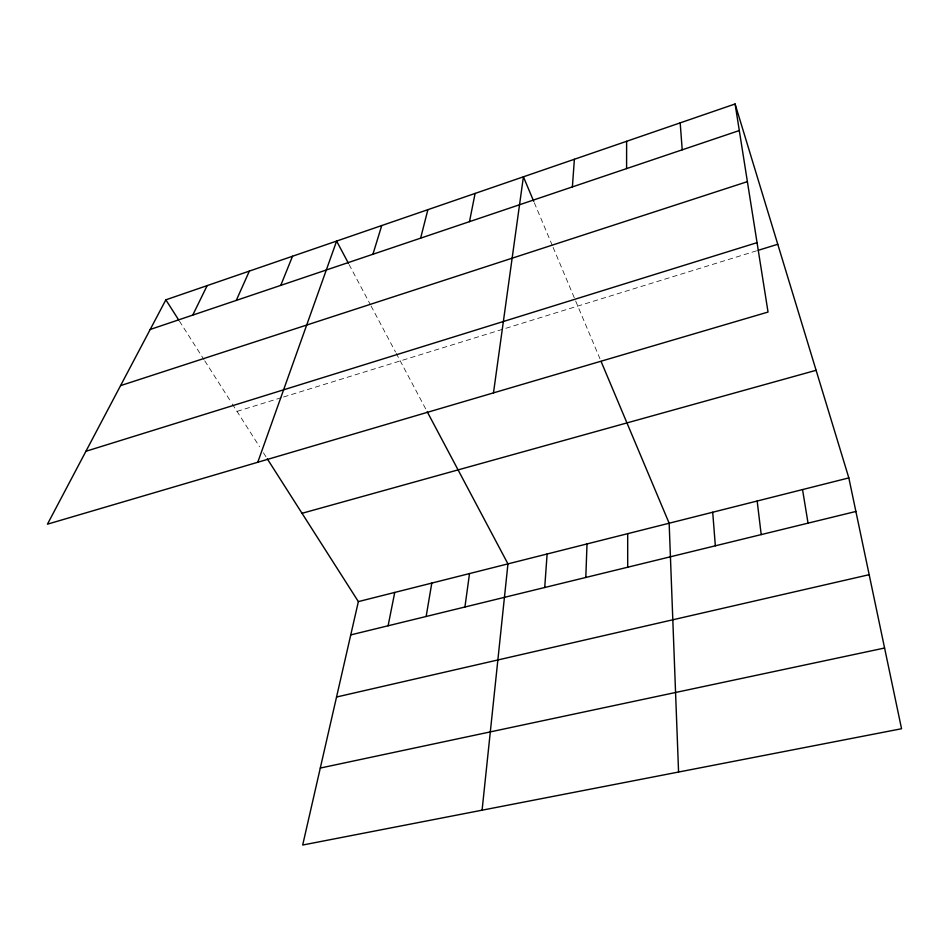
<?xml version="1.0" encoding="UTF-8"?>
<svg xmlns="http://www.w3.org/2000/svg" width="949" height="949" viewBox="0 0 949 949"><rect width="100%" height="100%" fill="white"/><g stroke="black" fill="none" stroke-linecap="round" stroke-linejoin="round"><path stroke-width="0.71" stroke-dasharray="4.75 3.56" d="M237.013 411.392L282.15 397.441M283.537 397.002L756.792 250.75M179.397 321.059L203.976 359.6M204.77 360.834L231.52 402.767M232.303 404.001L259.552 446.718M263.419 452.78L266.515 457.62M349.066 264.51L370.359 304.629M371.047 305.922L395.508 352.008M396.184 353.289L426.516 410.431M534.311 202.73L552.532 246.04M553.101 247.381L599.97 358.781"/><path stroke-width="1.42" d="M626.589 168.602L626.625 141.294M585.806 577.466L587.016 543.943M544.726 587.502L547.11 554.002M572.389 186.906L574.382 159.266M482.092 810.185L507.952 563.884L427.204 411.724M493.48 392.886L523.409 176.799L533.741 201.366M464.927 607.004L469.518 573.576M426.148 616.482L431.795 583.089M469.494 221.651L475.093 193.43M388.094 625.782L394.748 592.437M267.286 458.841L358.366 601.607L302.684 845.025L901.55 728.737L848.833 477.905L735.095 103.975L165.85 299.825L47.45 524.18L768.038 312.055L735.095 103.975M420.632 238.152L427.88 209.67M372.921 254.261L381.735 225.554M257.772 462.27L336.622 241.07L348.378 263.205M280.774 285.376L292.517 256.242M236.265 300.406L249.362 271.094M192.754 315.104L207.155 285.613M150.203 329.469L739.295 130.547M120.57 385.626L747.385 181.639M85.932 451.273L757.053 242.647M758.192 250.322L777.765 244.273M302.031 513.302L816.104 370.3M358.366 601.607L848.833 477.905M350.75 634.905L855.891 511.464M336.539 697.017L869.177 574.691M320.288 768.061L884.587 648.025M165.85 299.825L178.59 319.813M601.097 361.462L669.152 523.219L678.571 772.035M802.534 489.577L808.05 523.148M757.16 501.025L761.205 534.595M712.711 512.235L715.344 545.805M680.184 122.86L682.212 149.823M627.692 533.682L627.692 567.229"/></g></svg>
